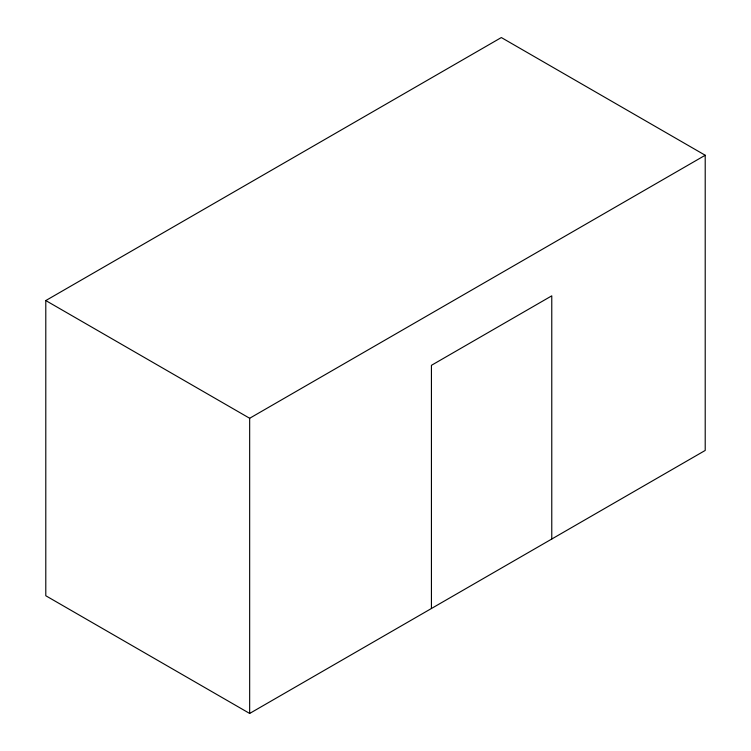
<?xml version="1.0" encoding="UTF-8"?>
<svg xmlns="http://www.w3.org/2000/svg" width="751" height="751" viewBox="0 0 751 751"><rect width="100%" height="100%" fill="white"/><g stroke="black" fill="none" stroke-linecap="round" stroke-linejoin="round"><path stroke-width="1.13" d="M45.792 300.56L501.339 37.55L705.208 155.25L705.208 450.44L249.661 713.45L45.792 595.75L45.792 300.56L249.661 418.269L705.208 155.25M551.769 539.03L551.769 295.838L431.431 365.324L431.431 608.507M249.661 418.269L249.661 713.45"/></g></svg>
